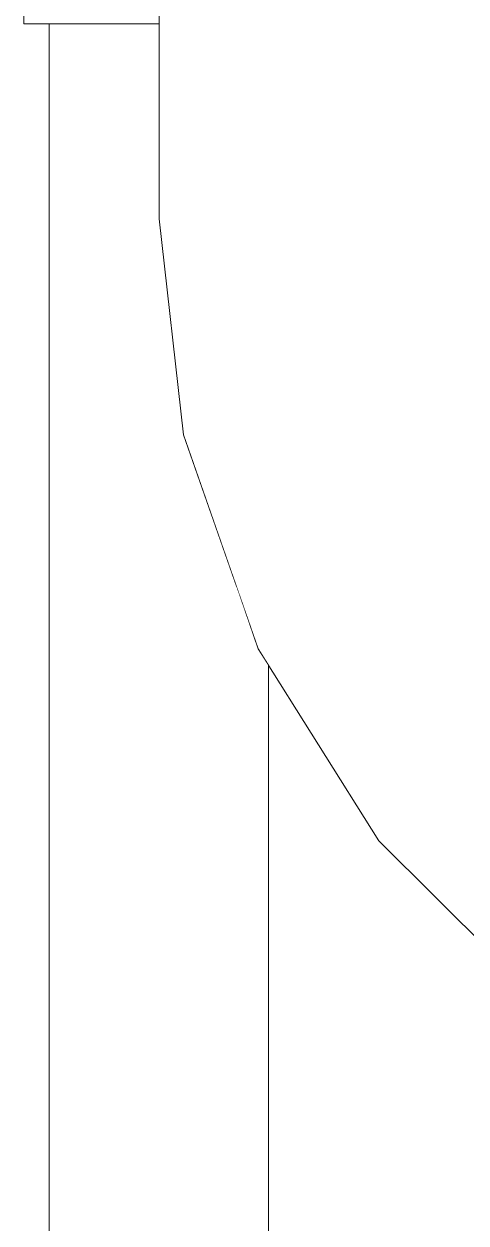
# Model space of a CAD drawing. Header units: millimetres. Extents: x -48147 to 1414029, y -496296 to 18123.
# Drawn here: x 1378196.6 to 1378222.8, y -490046.9 to -489975.7 of the extents above; entities that cross this region are included whole.
import ezdxf

# ---------------------------------------------------------------- set-up
doc = ezdxf.new("R2010")
doc.units = ezdxf.units.MM
doc.header["$MEASUREMENT"] = 0
doc.linetypes.add('Wipeout_Contour', pattern=[1000, 0, -1000])
doc.layers.add('New_A-35-M_FFE_Sanitary', color=7, linetype='Continuous')
doc.layers.add('New_A-35-M_FFE_Sanitary_Pen_No__64', color=7, linetype='Continuous', lineweight=20, true_color=0x606060)
doc.layers.add('New_A-35-M_FFE_Sanitary_Pen_No__74', color=7, linetype='Continuous', lineweight=20, true_color=0x606060)

# ---------------------------------------------------------------- blocks, each defined once
blk = doc.blocks.new('Section Elem_190_2', base_point=(1372878.996, -490836.732))
at = {"color": 254, "linetype": 'Wipeout_Contour', "lineweight": 0, "ltscale": 17552609.65439417}
blk.add_wipeout([(1378198.075, -489975.732), (1378198.075, -489979.632), (1378198.075, -489994.632), (1378198.075, -490009.632), (1378198.075, -490029.632), (1378198.075, -490071.732), (1378199.979, -490071.958), (1378199.979, -490029.632), (1378199.979, -490009.632), (1378199.979, -489994.632), (1378199.979, -489979.632), (1378199.979, -489975.732)], dxfattribs=at).dxf.layer = 'New_A-35-M_FFE_Sanitary'
at = {"layer": 'New_A-35-M_FFE_Sanitary_Pen_No__64', "linetype": 'Continuous'}
for p, q in [((1378198.075, -489979.632), (1378198.075, -489994.632)), ((1378198.075, -489994.632), (1378198.075, -490009.632)), ((1378198.075, -490009.632), (1378198.075, -490029.632)), ((1378198.075, -490029.632), (1378198.075, -490071.732))]:
    blk.add_line(p, q, dxfattribs=at)
at = {"color": 254, "linetype": 'Wipeout_Contour', "lineweight": 0, "ltscale": 17552646.50630985}
blk.add_wipeout([(1378199.979, -489975.732), (1378199.979, -489979.632), (1378199.979, -489994.632), (1378199.979, -490009.632), (1378199.979, -490029.632), (1378199.979, -490071.958), (1378204.575, -490072.052), (1378204.575, -490029.632), (1378204.575, -490009.632), (1378204.575, -489994.632), (1378204.575, -489979.632), (1378204.575, -489975.732)], dxfattribs=at).dxf.layer = 'New_A-35-M_FFE_Sanitary'
at = {"color": 254, "linetype": 'Wipeout_Contour', "lineweight": 0, "ltscale": 8776365.523037443}
blk.add_wipeout([(1378204.575, -490072.052), (1378209.171, -490071.958), (1378209.171, -490009.1), (1378206.021, -490000.097), (1378204.578, -489987.294), (1378204.575, -489975.732)], dxfattribs=at).dxf.layer = 'New_A-35-M_FFE_Sanitary'
at = {"color": 254, "linetype": 'Wipeout_Contour', "lineweight": 0, "ltscale": 5850820.090119228}
blk.add_wipeout([(1378204.575, -489975.732), (1378204.575, -489954.732), (1378198.918, -489954.732), (1378198.918, -489975.732)], dxfattribs=at).dxf.layer = 'New_A-35-M_FFE_Sanitary'
at = {"color": 254, "linetype": 'Wipeout_Contour', "lineweight": 0, "ltscale": 7313682.92014771}
blk.add_wipeout([(1378209.171, -490009.1), (1378209.171, -490071.958), (1378211.075, -490071.732), (1378211.075, -490013.766), (1378210.463, -490012.792)], dxfattribs=at).dxf.layer = 'New_A-35-M_FFE_Sanitary'
at = {"layer": 'New_A-35-M_FFE_Sanitary_Pen_No__64', "linetype": 'Continuous'}
for p, q in [((1378211.075, -490013.766), (1378211.075, -490029.632)), ((1378211.075, -490029.632), (1378211.075, -490071.732))]:
    blk.add_line(p, q, dxfattribs=at)
at = {"color": 254, "linetype": 'Wipeout_Contour', "lineweight": 0, "ltscale": 5850805.01500392}
blk.add_wipeout([(1378198.918, -489975.732), (1378198.918, -489954.732), (1378196.575, -489954.732), (1378196.575, -489975.732)], dxfattribs=at).dxf.layer = 'New_A-35-M_FFE_Sanitary'
at = {"layer": 'New_A-35-M_FFE_Sanitary_Pen_No__64', "linetype": 'Continuous'}
for p, q in [((1378196.575, -489975.732), (1378196.575, -489954.732)), ((1378198.918, -489975.732), (1378196.575, -489975.732)), ((1378198.075, -489975.732), (1378198.075, -489979.632)), ((1378204.575, -489975.732), (1378198.918, -489975.732))]:
    blk.add_line(p, q, dxfattribs=at)
blk = doc.blocks.new('Section Elem_327_2', base_point=(1372878.996, -490836.732))
at = {"color": 254, "linetype": 'Wipeout_Contour', "lineweight": 0, "ltscale": 5850593.551943284}
blk.add_wipeout([(1378223.323, -489487.224), (1378222.348, -489487.169), (1378222.348, -489986.296), (1378223.323, -489986.241)], dxfattribs=at).dxf.layer = 'New_A-35-M_FFE_Sanitary'
at = {"color": 254, "linetype": 'Wipeout_Contour', "lineweight": 0, "ltscale": 5850589.432940161}
blk.add_wipeout([(1378222.348, -489487.169), (1378221.137, -489487.101), (1378221.137, -489986.364), (1378222.348, -489986.296)], dxfattribs=at).dxf.layer = 'New_A-35-M_FFE_Sanitary'
at = {"color": 254, "linetype": 'Wipeout_Contour', "lineweight": 0, "ltscale": 5850584.493294779}
blk.add_wipeout([(1378221.137, -489487.101), (1378219.727, -489487.022), (1378219.727, -489986.443), (1378221.137, -489986.364)], dxfattribs=at).dxf.layer = 'New_A-35-M_FFE_Sanitary'
at = {"color": 254, "linetype": 'Wipeout_Contour', "lineweight": 0, "ltscale": 5850936.33866559}
blk.add_wipeout([(1378223.323, -489986.241), (1378222.348, -489986.296), (1378223.454, -489996.118), (1378224.411, -489995.9)], dxfattribs=at).dxf.layer = 'New_A-35-M_FFE_Sanitary'
at = {"color": 254, "linetype": 'Wipeout_Contour', "lineweight": 0, "ltscale": 5850578.883096002}
blk.add_wipeout([(1378219.727, -489487.022), (1378218.16, -489486.934), (1378218.16, -489986.531), (1378219.727, -489986.443)], dxfattribs=at).dxf.layer = 'New_A-35-M_FFE_Sanitary'
at = {"color": 254, "linetype": 'Wipeout_Contour', "lineweight": 0, "ltscale": 5850932.461581502}
blk.add_wipeout([(1378222.348, -489986.296), (1378221.137, -489986.364), (1378222.266, -489996.39), (1378223.454, -489996.118)], dxfattribs=at).dxf.layer = 'New_A-35-M_FFE_Sanitary'
at = {"color": 254, "linetype": 'Wipeout_Contour', "lineweight": 0, "ltscale": 5850572.772807096}
blk.add_wipeout([(1378218.16, -489486.934), (1378216.485, -489486.84), (1378216.485, -489986.625), (1378218.16, -489986.531)], dxfattribs=at).dxf.layer = 'New_A-35-M_FFE_Sanitary'
at = {"color": 254, "linetype": 'Wipeout_Contour', "lineweight": 0, "ltscale": 5850927.813121573}
blk.add_wipeout([(1378221.137, -489986.364), (1378219.727, -489986.443), (1378220.883, -489996.705), (1378222.266, -489996.39)], dxfattribs=at).dxf.layer = 'New_A-35-M_FFE_Sanitary'
at = {"color": 254, "linetype": 'Wipeout_Contour', "lineweight": 0, "ltscale": 5850566.348086257}
blk.add_wipeout([(1378216.485, -489486.84), (1378214.751, -489486.742), (1378214.751, -489986.723), (1378216.485, -489986.625)], dxfattribs=at).dxf.layer = 'New_A-35-M_FFE_Sanitary'
at = {"color": 254, "linetype": 'Wipeout_Contour', "lineweight": 0, "ltscale": 5850922.534414436}
blk.add_wipeout([(1378219.727, -489986.443), (1378218.16, -489986.531), (1378219.345, -489997.056), (1378220.883, -489996.705)], dxfattribs=at).dxf.layer = 'New_A-35-M_FFE_Sanitary'
at = {"color": 254, "linetype": 'Wipeout_Contour', "lineweight": 0, "ltscale": 5850953.226453971}
blk.add_wipeout([(1378223.454, -489996.118), (1378222.266, -489996.39), (1378225.476, -490005.562), (1378226.574, -490005.034)], dxfattribs=at).dxf.layer = 'New_A-35-M_FFE_Sanitary'
at = {"color": 254, "linetype": 'Wipeout_Contour', "lineweight": 0, "ltscale": 5850559.804145471}
blk.add_wipeout([(1378214.751, -489486.742), (1378213.012, -489486.645), (1378213.012, -489986.82), (1378214.751, -489986.723)], dxfattribs=at).dxf.layer = 'New_A-35-M_FFE_Sanitary'
at = {"color": 254, "linetype": 'Wipeout_Contour', "lineweight": 0, "ltscale": 5850916.78577255}
blk.add_wipeout([(1378218.16, -489986.531), (1378216.485, -489986.625), (1378217.701, -489997.431), (1378219.345, -489997.056)], dxfattribs=at).dxf.layer = 'New_A-35-M_FFE_Sanitary'
at = {"color": 254, "linetype": 'Wipeout_Contour', "lineweight": 0, "ltscale": 5850949.141018176}
blk.add_wipeout([(1378222.266, -489996.39), (1378220.883, -489996.705), (1378224.197, -490006.178), (1378225.476, -490005.562)], dxfattribs=at).dxf.layer = 'New_A-35-M_FFE_Sanitary'
at = {"color": 254, "linetype": 'Wipeout_Contour', "lineweight": 0, "ltscale": 5850553.339819074}
blk.add_wipeout([(1378213.012, -489486.645), (1378211.321, -489486.55), (1378211.321, -489986.915), (1378213.012, -489986.82)], dxfattribs=at).dxf.layer = 'New_A-35-M_FFE_Sanitary'
at = {"color": 254, "linetype": 'Wipeout_Contour', "lineweight": 0, "ltscale": 5850910.741810246}
blk.add_wipeout([(1378216.485, -489986.625), (1378214.751, -489986.723), (1378216.001, -489997.82), (1378217.701, -489997.431)], dxfattribs=at).dxf.layer = 'New_A-35-M_FFE_Sanitary'
at = {"color": 254, "linetype": 'Wipeout_Contour', "lineweight": 0, "ltscale": 5850944.502597542}
blk.add_wipeout([(1378220.883, -489996.705), (1378219.345, -489997.056), (1378222.777, -490006.862), (1378224.197, -490006.178)], dxfattribs=at).dxf.layer = 'New_A-35-M_FFE_Sanitary'
at = {"color": 254, "linetype": 'Wipeout_Contour', "lineweight": 0, "ltscale": 5850547.151522278}
blk.add_wipeout([(1378211.321, -489486.55), (1378209.729, -489486.46), (1378209.729, -489987.005), (1378211.321, -489986.915)], dxfattribs=at).dxf.layer = 'New_A-35-M_FFE_Sanitary'
at = {"color": 254, "linetype": 'Wipeout_Contour', "lineweight": 0, "ltscale": 5850904.586133814}
blk.add_wipeout([(1378214.751, -489986.723), (1378213.012, -489986.82), (1378214.295, -489998.209), (1378216.001, -489997.82)], dxfattribs=at).dxf.layer = 'New_A-35-M_FFE_Sanitary'
at = {"color": 254, "linetype": 'Wipeout_Contour', "lineweight": 0, "ltscale": 5850939.451960439}
blk.add_wipeout([(1378219.345, -489997.056), (1378217.701, -489997.431), (1378221.257, -490007.594), (1378222.777, -490006.862)], dxfattribs=at).dxf.layer = 'New_A-35-M_FFE_Sanitary'
at = {"color": 254, "linetype": 'Wipeout_Contour', "lineweight": 0, "ltscale": 5850541.427283198}
blk.add_wipeout([(1378209.729, -489486.46), (1378208.283, -489486.379), (1378208.283, -489987.086), (1378209.729, -489987.005)], dxfattribs=at).dxf.layer = 'New_A-35-M_FFE_Sanitary'
at = {"color": 254, "linetype": 'Wipeout_Contour', "lineweight": 0, "ltscale": 5850898.505761615}
blk.add_wipeout([(1378213.012, -489986.82), (1378211.321, -489986.915), (1378212.635, -489998.588), (1378214.295, -489998.209)], dxfattribs=at).dxf.layer = 'New_A-35-M_FFE_Sanitary'
at = {"color": 254, "linetype": 'Wipeout_Contour', "lineweight": 0, "ltscale": 5850934.142439932}
blk.add_wipeout([(1378217.701, -489997.431), (1378216.001, -489997.82), (1378219.686, -490008.351), (1378221.257, -490007.594)], dxfattribs=at).dxf.layer = 'New_A-35-M_FFE_Sanitary'
at = {"color": 254, "linetype": 'Wipeout_Contour', "lineweight": 0, "ltscale": 5850536.34102974}
blk.add_wipeout([(1378208.283, -489486.379), (1378207.03, -489486.309), (1378207.03, -489987.156), (1378208.283, -489987.086)], dxfattribs=at).dxf.layer = 'New_A-35-M_FFE_Sanitary'
at = {"color": 254, "linetype": 'Wipeout_Contour', "lineweight": 0, "ltscale": 5850892.685442351}
blk.add_wipeout([(1378211.321, -489986.915), (1378209.729, -489987.005), (1378211.073, -489998.944), (1378212.635, -489998.588)], dxfattribs=at).dxf.layer = 'New_A-35-M_FFE_Sanitary'
at = {"color": 254, "linetype": 'Wipeout_Contour', "lineweight": 0, "ltscale": 5850928.735274951}
blk.add_wipeout([(1378216.001, -489997.82), (1378214.295, -489998.209), (1378218.109, -490009.11), (1378219.686, -490008.351)], dxfattribs=at).dxf.layer = 'New_A-35-M_FFE_Sanitary'
at = {"color": 254, "linetype": 'Wipeout_Contour', "lineweight": 0, "ltscale": 5850969.327660895}
blk.add_wipeout([(1378222.777, -490006.862), (1378221.257, -490007.594), (1378226.986, -490016.71), (1378228.304, -490015.659)], dxfattribs=at).dxf.layer = 'New_A-35-M_FFE_Sanitary'
at = {"color": 254, "linetype": 'Wipeout_Contour', "lineweight": 0, "ltscale": 5850532.047304903}
blk.add_wipeout([(1378207.03, -489486.309), (1378206.005, -489486.251), (1378206.005, -489987.214), (1378207.03, -489987.156)], dxfattribs=at).dxf.layer = 'New_A-35-M_FFE_Sanitary'
at = {"color": 254, "linetype": 'Wipeout_Contour', "lineweight": 0, "ltscale": 5850887.302043723}
blk.add_wipeout([(1378209.729, -489987.005), (1378208.283, -489987.086), (1378209.655, -489999.268), (1378211.073, -489998.944)], dxfattribs=at).dxf.layer = 'New_A-35-M_FFE_Sanitary'
at = {"color": 254, "linetype": 'Wipeout_Contour', "lineweight": 0, "ltscale": 5850923.394710228}
blk.add_wipeout([(1378214.295, -489998.209), (1378212.635, -489998.588), (1378216.576, -490009.849), (1378218.109, -490009.11)], dxfattribs=at).dxf.layer = 'New_A-35-M_FFE_Sanitary'
at = {"color": 254, "linetype": 'Wipeout_Contour', "lineweight": 0, "ltscale": 5850965.103199578}
blk.add_wipeout([(1378221.257, -490007.594), (1378219.686, -490008.351), (1378225.622, -490017.798), (1378226.986, -490016.71)], dxfattribs=at).dxf.layer = 'New_A-35-M_FFE_Sanitary'
at = {"color": 254, "linetype": 'Wipeout_Contour', "lineweight": 0, "ltscale": 5850528.676571103}
blk.add_wipeout([(1378206.005, -489486.251), (1378205.241, -489486.208), (1378205.241, -489987.257), (1378206.005, -489987.214)], dxfattribs=at).dxf.layer = 'New_A-35-M_FFE_Sanitary'
at = {"color": 254, "linetype": 'Wipeout_Contour', "lineweight": 0, "ltscale": 5850882.519182373}
blk.add_wipeout([(1378208.283, -489987.086), (1378207.03, -489987.156), (1378208.425, -489999.549), (1378209.655, -489999.268)], dxfattribs=at).dxf.layer = 'New_A-35-M_FFE_Sanitary'
at = {"color": 254, "linetype": 'Wipeout_Contour', "lineweight": 0, "ltscale": 5850918.283004302}
blk.add_wipeout([(1378212.635, -489998.588), (1378211.073, -489998.944), (1378215.132, -490010.544), (1378216.576, -490009.849)], dxfattribs=at).dxf.layer = 'New_A-35-M_FFE_Sanitary'
at = {"color": 254, "linetype": 'Wipeout_Contour', "lineweight": 0, "ltscale": 5850960.801353202}
blk.add_wipeout([(1378219.686, -490008.351), (1378218.109, -490009.11), (1378224.254, -490018.889), (1378225.622, -490017.798)], dxfattribs=at).dxf.layer = 'New_A-35-M_FFE_Sanitary'
at = {"color": 254, "linetype": 'Wipeout_Contour', "lineweight": 0, "ltscale": 5850526.331246166}
blk.add_wipeout([(1378205.241, -489486.208), (1378204.761, -489486.181), (1378204.761, -489987.284), (1378205.241, -489987.257)], dxfattribs=at).dxf.layer = 'New_A-35-M_FFE_Sanitary'
at = {"color": 254, "linetype": 'Wipeout_Contour', "lineweight": 0, "ltscale": 5850878.48225951}
blk.add_wipeout([(1378207.03, -489987.156), (1378206.005, -489987.214), (1378207.42, -489999.778), (1378208.425, -489999.549)], dxfattribs=at).dxf.layer = 'New_A-35-M_FFE_Sanitary'
at = {"color": 254, "linetype": 'Wipeout_Contour', "lineweight": 0, "ltscale": 5850913.555497639}
blk.add_wipeout([(1378211.073, -489998.944), (1378209.655, -489999.268), (1378213.822, -490011.175), (1378215.132, -490010.544)], dxfattribs=at).dxf.layer = 'New_A-35-M_FFE_Sanitary'
at = {"color": 254, "linetype": 'Wipeout_Contour', "lineweight": 0, "ltscale": 5850956.552766386}
blk.add_wipeout([(1378218.109, -490009.11), (1378216.576, -490009.849), (1378222.923, -490019.95), (1378224.254, -490018.889)], dxfattribs=at).dxf.layer = 'New_A-35-M_FFE_Sanitary'
at = {"color": 254, "linetype": 'Wipeout_Contour', "lineweight": 0, "ltscale": 5850525.082592376}
blk.add_wipeout([(1378204.578, -489987.294), (1378204.761, -489987.284), (1378204.761, -489486.181), (1378204.578, -489486.171)], dxfattribs=at).dxf.layer = 'New_A-35-M_FFE_Sanitary'
at = {"color": 254, "linetype": 'Wipeout_Contour', "lineweight": 0, "ltscale": 5850875.3140558}
blk.add_wipeout([(1378206.005, -489987.214), (1378205.241, -489987.257), (1378206.671, -489999.949), (1378207.42, -489999.778)], dxfattribs=at).dxf.layer = 'New_A-35-M_FFE_Sanitary'
at = {"color": 254, "linetype": 'Wipeout_Contour', "lineweight": 0, "ltscale": 5850909.355890938}
blk.add_wipeout([(1378209.655, -489999.268), (1378208.425, -489999.549), (1378212.685, -490011.722), (1378213.822, -490011.175)], dxfattribs=at).dxf.layer = 'New_A-35-M_FFE_Sanitary'
at = {"color": 254, "linetype": 'Wipeout_Contour', "lineweight": 0, "ltscale": 5850952.486503514}
blk.add_wipeout([(1378216.576, -490009.849), (1378215.132, -490010.544), (1378221.67, -490020.949), (1378222.923, -490019.95)], dxfattribs=at).dxf.layer = 'New_A-35-M_FFE_Sanitary'
at = {"color": 254, "linetype": 'Wipeout_Contour', "lineweight": 0, "ltscale": 5850873.111025219}
blk.add_wipeout([(1378205.241, -489987.257), (1378204.761, -489987.284), (1378206.2, -490000.057), (1378206.671, -489999.949)], dxfattribs=at).dxf.layer = 'New_A-35-M_FFE_Sanitary'
at = {"color": 254, "linetype": 'Wipeout_Contour', "lineweight": 0, "ltscale": 5850905.811877254}
blk.add_wipeout([(1378208.425, -489999.549), (1378207.42, -489999.778), (1378211.756, -490012.169), (1378212.685, -490011.722)], dxfattribs=at).dxf.layer = 'New_A-35-M_FFE_Sanitary'
at = {"color": 254, "linetype": 'Wipeout_Contour', "lineweight": 0, "ltscale": 5850948.726124866}
blk.add_wipeout([(1378215.132, -490010.544), (1378213.822, -490011.175), (1378220.533, -490021.856), (1378221.67, -490020.949)], dxfattribs=at).dxf.layer = 'New_A-35-M_FFE_Sanitary'
at = {"color": 254, "linetype": 'Wipeout_Contour', "lineweight": 0, "ltscale": 5850871.940414266}
blk.add_wipeout([(1378204.761, -489987.284), (1378204.578, -489987.294), (1378206.021, -490000.097), (1378206.2, -490000.057)], dxfattribs=at).dxf.layer = 'New_A-35-M_FFE_Sanitary'
at = {"color": 254, "linetype": 'Wipeout_Contour', "lineweight": 0, "ltscale": 5850903.031260604}
blk.add_wipeout([(1378207.42, -489999.778), (1378206.671, -489999.949), (1378211.064, -490012.503), (1378211.756, -490012.169)], dxfattribs=at).dxf.layer = 'New_A-35-M_FFE_Sanitary'
at = {"color": 254, "linetype": 'Wipeout_Contour', "lineweight": 0, "ltscale": 5850945.385929136}
blk.add_wipeout([(1378213.822, -490011.175), (1378212.685, -490011.722), (1378219.547, -490022.643), (1378220.533, -490021.856)], dxfattribs=at).dxf.layer = 'New_A-35-M_FFE_Sanitary'
at = {"color": 254, "linetype": 'Wipeout_Contour', "lineweight": 0, "ltscale": 5850993.369584049}
blk.add_wipeout([(1378222.923, -490019.95), (1378221.67, -490020.949), (1378230.36, -490029.639), (1378231.359, -490028.386)], dxfattribs=at).dxf.layer = 'New_A-35-M_FFE_Sanitary'
at = {"layer": 'New_A-35-M_FFE_Sanitary_Pen_No__74', "linetype": 'Continuous'}
blk.add_line((1378204.578, -489486.171), (1378204.578, -489987.294), dxfattribs=at)
at = {"color": 254, "linetype": 'Wipeout_Contour', "lineweight": 0, "ltscale": 5850901.098678787}
blk.add_wipeout([(1378206.671, -489999.949), (1378206.2, -490000.057), (1378210.628, -490012.713), (1378211.064, -490012.503)], dxfattribs=at).dxf.layer = 'New_A-35-M_FFE_Sanitary'
at = {"color": 254, "linetype": 'Wipeout_Contour', "lineweight": 0, "ltscale": 5850942.56747685}
blk.add_wipeout([(1378212.685, -490011.722), (1378211.756, -490012.169), (1378218.741, -490023.285), (1378219.547, -490022.643)], dxfattribs=at).dxf.layer = 'New_A-35-M_FFE_Sanitary'
at = {"color": 254, "linetype": 'Wipeout_Contour', "lineweight": 0, "ltscale": 5850990.764857156}
blk.add_wipeout([(1378221.67, -490020.949), (1378220.533, -490021.856), (1378229.453, -490030.776), (1378230.36, -490029.639)], dxfattribs=at).dxf.layer = 'New_A-35-M_FFE_Sanitary'
at = {"color": 254, "linetype": 'Wipeout_Contour', "lineweight": 0, "ltscale": 5850900.073029631}
blk.add_wipeout([(1378206.2, -490000.057), (1378206.021, -490000.097), (1378210.463, -490012.792), (1378210.628, -490012.713)], dxfattribs=at).dxf.layer = 'New_A-35-M_FFE_Sanitary'
at = {"color": 254, "linetype": 'Wipeout_Contour', "lineweight": 0, "ltscale": 5850940.356500399}
blk.add_wipeout([(1378211.756, -490012.169), (1378211.064, -490012.503), (1378218.14, -490023.765), (1378218.741, -490023.285)], dxfattribs=at).dxf.layer = 'New_A-35-M_FFE_Sanitary'
at = {"color": 254, "linetype": 'Wipeout_Contour', "lineweight": 0, "ltscale": 5850988.451530306}
blk.add_wipeout([(1378220.533, -490021.856), (1378219.547, -490022.643), (1378228.667, -490031.762), (1378229.453, -490030.776)], dxfattribs=at).dxf.layer = 'New_A-35-M_FFE_Sanitary'
at = {"layer": 'New_A-35-M_FFE_Sanitary_Pen_No__74', "linetype": 'Continuous'}
blk.add_line((1378204.578, -489987.294), (1378206.021, -490000.097), dxfattribs=at)
at = {"color": 254, "linetype": 'Wipeout_Contour', "lineweight": 0, "ltscale": 5850938.820294485}
blk.add_wipeout([(1378211.064, -490012.503), (1378210.628, -490012.713), (1378217.762, -490024.066), (1378218.14, -490023.765)], dxfattribs=at).dxf.layer = 'New_A-35-M_FFE_Sanitary'
at = {"color": 254, "linetype": 'Wipeout_Contour', "lineweight": 0, "ltscale": 5850986.499950982}
blk.add_wipeout([(1378219.547, -490022.643), (1378218.741, -490023.285), (1378228.024, -490032.568), (1378228.667, -490031.762)], dxfattribs=at).dxf.layer = 'New_A-35-M_FFE_Sanitary'
at = {"color": 254, "linetype": 'Wipeout_Contour', "lineweight": 0, "ltscale": 5850938.005665986}
blk.add_wipeout([(1378210.463, -490012.792), (1378217.619, -490024.18), (1378217.762, -490024.066), (1378210.628, -490012.713)], dxfattribs=at).dxf.layer = 'New_A-35-M_FFE_Sanitary'
at = {"color": 254, "linetype": 'Wipeout_Contour', "lineweight": 0, "ltscale": 5850984.969498985}
blk.add_wipeout([(1378218.741, -490023.285), (1378218.14, -490023.765), (1378227.545, -490033.169), (1378228.024, -490032.568)], dxfattribs=at).dxf.layer = 'New_A-35-M_FFE_Sanitary'
at = {"layer": 'New_A-35-M_FFE_Sanitary_Pen_No__74', "linetype": 'Continuous'}
blk.add_line((1378206.021, -490000.097), (1378210.463, -490012.792), dxfattribs=at)
at = {"color": 254, "linetype": 'Wipeout_Contour', "lineweight": 0, "ltscale": 5850983.906777097}
blk.add_wipeout([(1378218.14, -490023.765), (1378217.762, -490024.066), (1378227.243, -490033.547), (1378227.545, -490033.169)], dxfattribs=at).dxf.layer = 'New_A-35-M_FFE_Sanitary'
at = {"color": 254, "linetype": 'Wipeout_Contour', "lineweight": 0, "ltscale": 5850983.344189276}
blk.add_wipeout([(1378217.619, -490024.18), (1378227.129, -490033.691), (1378227.243, -490033.547), (1378217.762, -490024.066)], dxfattribs=at).dxf.layer = 'New_A-35-M_FFE_Sanitary'
at = {"layer": 'New_A-35-M_FFE_Sanitary_Pen_No__74', "linetype": 'Continuous'}
for p, q in [((1378210.463, -490012.792), (1378217.619, -490024.18)), ((1378217.619, -490024.18), (1378227.129, -490033.691))]:
    blk.add_line(p, q, dxfattribs=at)

msp = doc.modelspace()

# ---------------------------------------------------------------- block references
at = {"layer": 'New_A-35-M_FFE_Sanitary'}
msp.add_blockref('Section Elem_190_2', (1372878.996, -490836.732), dxfattribs=at)

# ---------------------------------------------------------------- next in the draw order: block references
msp.add_blockref('Section Elem_327_2', (1372878.996, -490836.732), dxfattribs=at)

doc.saveas('drawing.dxf')
